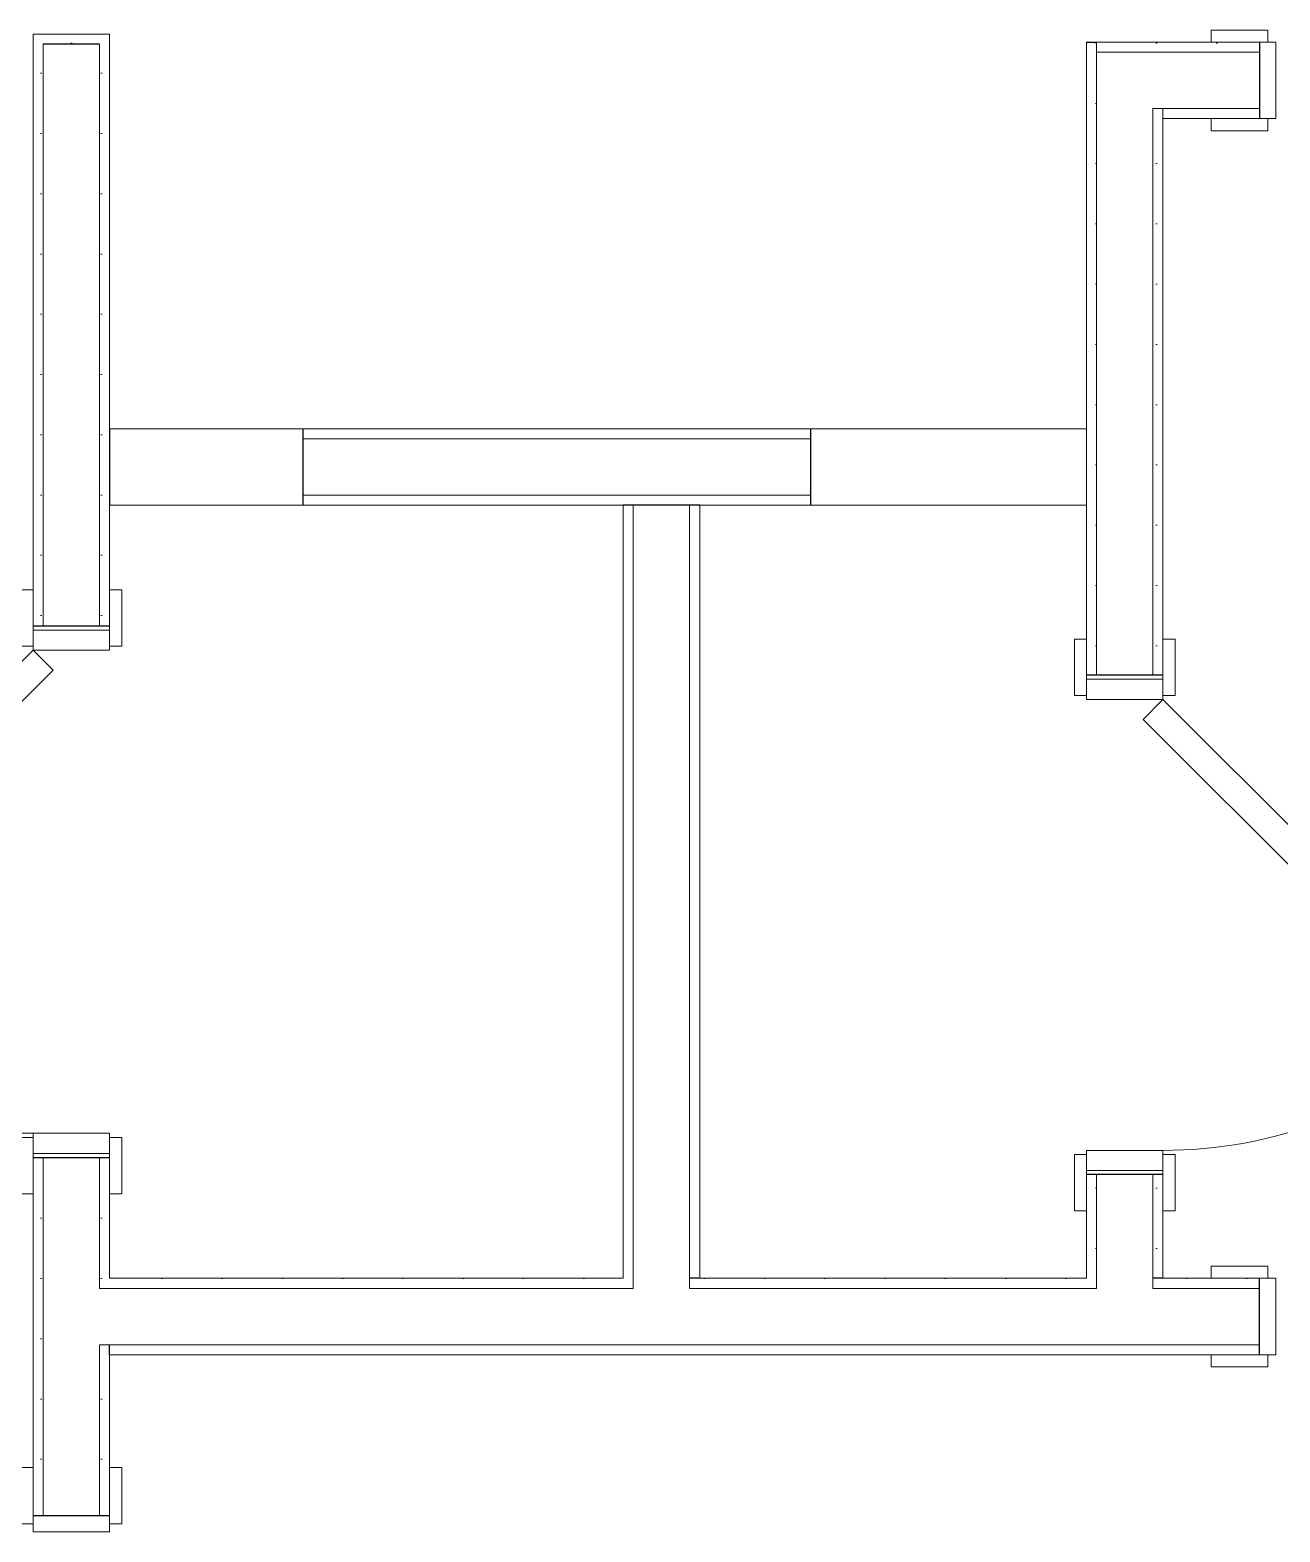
# Model space of a CAD drawing. Header units: inches. Extents: x -1094 to 3113, y -1192 to 2792.
# Drawn here: x 384.7 to 462.3, y 156.4 to 249.6 of the extents above; entities that cross this region are included whole.
import ezdxf

# ---------------------------------------------------------------- set-up
doc = ezdxf.new("R2010")
doc.units = ezdxf.units.IN
doc.header["$MEASUREMENT"] = 0
doc.linetypes.add('Wipeout_Contour', pattern=[39.370079, 0, -39.370079])
for name, color, linetype in [('A - WALLS - INTERIOR.3D', 7, 'Continuous'), ('New_A - WALLS - INTERIOR.3D', 7, 'Continuous'), ('New_Cut Fills', 7, 'Continuous'), ('New_Doors', 7, 'Continuous')]:
    doc.layers.add(name, color=color, linetype=linetype)
for name, color, linetype, lineweight in [('A - WALLS - INTERIOR.3D_Pen_No__121', 7, 'Continuous', 18), ('New_A - WALLS - INTERIOR.3D_Pen_No__143', 7, 'Continuous', 18), ('New_A - WALLS - INTERIOR.3D_Pen_No__144', 7, 'Continuous', 25), ('New_Cut Fills_Pen_No__131', 8, 'Continuous', 9), ('New_Doors_Pen_No__143', 7, 'Continuous', 18), ('New_Doors_Pen_No__144', 7, 'Continuous', 25), ('New_Doors_Pen_No__3', 7, 'Continuous', 18), ('New_Doors_Pen_No__6', 7, 'Continuous', 9), ('New_Skin Separator Lines_Pen_No__143', 7, 'Continuous', 18), ('New_Skin Separator Lines_Pen_No__144', 7, 'Continuous', 25), ('New_Skin Separator Lines_Pen_No__2', 7, 'Continuous', 9)]:
    doc.layers.add(name, color=color, linetype=linetype, lineweight=lineweight)
pattern_1 = [(45, (0, 0), (-1.870771, 1.870771), [0, -2.645669])]

# ---------------------------------------------------------------- blocks, each defined once
blk = doc.blocks.new('Wrapped End 26')
at = {"color": 254, "linetype": 'Wipeout_Contour', "lineweight": 0, "ltscale": 6.417941}
blk.add_wipeout([(0, -2), (0.625, -2), (0.625, -0.625), (0, -0.625)], dxfattribs=at).dxf.layer = 'New_Cut Fills'
at = {"layer": 'New_Cut Fills_Pen_No__131', "linetype": 'Continuous', "lineweight": 9}
h = blk.add_hatch(dxfattribs=at)
h.set_pattern_fill('Gypsum_Board', color=8, style=0, pattern_type=2)
h.set_pattern_definition(pattern_1)
h.paths.add_polyline_path([(0, -2), (0.625, -2), (0.625, -0.625), (0, -0.625)])
at = {"color": 254, "linetype": 'Wipeout_Contour', "lineweight": 0, "ltscale": 11.463993}
blk.add_wipeout([(0, -0.625), (4.75, -0.625), (4.75, 0), (0, 0)], dxfattribs=at).dxf.layer = 'New_Cut Fills'
at = {"layer": 'New_Cut Fills_Pen_No__131', "linetype": 'Continuous', "lineweight": 9}
h = blk.add_hatch(dxfattribs=at)
h.set_pattern_fill('Gypsum_Board', color=8, style=0, pattern_type=2)
h.set_pattern_definition(pattern_1)
h.paths.add_polyline_path([(0, -0.625), (4.75, -0.625), (4.75, 0), (0, 0)])
at = {"layer": 'New_A - WALLS - INTERIOR.3D_Pen_No__143', "color": 7, "linetype": 'Continuous', "lineweight": 18}
for p, q in [((4.75, 0), (0, 0)), ((0, 0), (0, -0.625)), ((0, -0.625), (0, -2))]:
    blk.add_line(p, q, dxfattribs=at)
at = {"layer": 'New_Skin Separator Lines_Pen_No__2', "color": 7, "linetype": 'Continuous', "lineweight": 9}
blk.add_line((0.625, -0.625), (0.625, -2), dxfattribs=at)
at = {"color": 254, "linetype": 'Wipeout_Contour', "lineweight": 0, "ltscale": 18.921815}
blk.add_wipeout([(4.125, -2), (4.75, -2), (4.75, -0.625), (4.125, -0.625)], dxfattribs=at).dxf.layer = 'New_Cut Fills'
at = {"layer": 'New_Cut Fills_Pen_No__131', "linetype": 'Continuous', "lineweight": 9}
h = blk.add_hatch(dxfattribs=at)
h.set_pattern_fill('Gypsum_Board', color=8, style=0, pattern_type=2)
h.set_pattern_definition(pattern_1)
h.paths.add_polyline_path([(4.125, -2), (4.75, -2), (4.75, -0.625), (4.125, -0.625)])
at = {"layer": 'New_A - WALLS - INTERIOR.3D_Pen_No__143', "color": 7, "linetype": 'Continuous', "lineweight": 18}
for p, q in [((4.75, 0), (4.75, -0.625)), ((4.75, -0.625), (4.75, -2))]:
    blk.add_line(p, q, dxfattribs=at)
at = {"layer": 'New_Skin Separator Lines_Pen_No__144', "color": 7, "linetype": 'Continuous', "lineweight": 25}
blk.add_line((4.125, -0.625), (0.625, -0.625), dxfattribs=at)
at = {"layer": 'New_Skin Separator Lines_Pen_No__2', "color": 7, "linetype": 'Continuous', "lineweight": 9}
blk.add_line((4.125, -0.625), (4.125, -2), dxfattribs=at)
blk = doc.blocks.new('Rectangular Door Opening 26[11]')
at = {"layer": 'New_Doors_Pen_No__143', "color": 7, "linetype": 'Continuous', "lineweight": 18}
for p, q in [((384.875, 160.375), (384.875, 157.375)), ((389.625, 160.375), (389.625, 157.375))]:
    blk.add_line(p, q, dxfattribs=at)
at = {"layer": 'New_Doors_Pen_No__144', "color": 7, "linetype": 'Continuous', "lineweight": 25}
for p, q in [((385.5, 157.375), (384.875, 157.375)), ((389, 157.375), (385.5, 157.375)), ((389.625, 157.375), (389, 157.375))]:
    blk.add_line(p, q, dxfattribs=at)
at = {"layer": 'New_Doors_Pen_No__3', "color": 7, "linetype": 'Continuous', "lineweight": 18}
for p, q in [((384.125, 160.375), (384.875, 160.375)), ((384.875, 160.375), (384.875, 156.875)), ((389.625, 156.875), (389.625, 160.375)), ((389.625, 160.375), (390.375, 160.375)), ((390.375, 160.375), (390.375, 156.875)), ((384.875, 156.875), (384.125, 156.875)), ((384.875, 156.375), (384.875, 157.375)), ((384.875, 157.375), (389.625, 157.375)), ((389.625, 157.375), (389.625, 156.375)), ((390.375, 156.875), (389.625, 156.875)), ((389.625, 156.375), (384.875, 156.375))]:
    blk.add_line(p, q, dxfattribs=at)
blk = doc.blocks.new('D1 26[12]')
at = {"layer": 'New_Doors_Pen_No__143', "color": 7, "linetype": 'Continuous', "lineweight": 18}
for p, q in [((384.875, 212.625), (384.875, 214.875)), ((384.875, 212.625), (384.875, 214.875)), ((389.625, 212.625), (389.625, 214.875)), ((389.625, 212.625), (389.625, 214.875)), ((384.875, 179.625), (384.875, 177.375)), ((384.875, 179.625), (384.875, 177.375)), ((389.625, 179.625), (389.625, 177.375)), ((389.625, 179.625), (389.625, 177.375))]:
    blk.add_line(p, q, dxfattribs=at)
at = {"layer": 'New_Doors_Pen_No__144', "color": 7, "linetype": 'Continuous', "lineweight": 25}
for p, q in [((384.875, 212.625), (385.5, 212.625)), ((384.875, 212.625), (385.5, 212.625)), ((385.5, 212.625), (389, 212.625)), ((385.5, 212.625), (389, 212.625)), ((389, 212.625), (389.625, 212.625)), ((389, 212.625), (389.625, 212.625)), ((384.875, 179.625), (385.5, 179.625)), ((384.875, 179.625), (385.5, 179.625)), ((385.5, 179.625), (389, 179.625)), ((385.5, 179.625), (389, 179.625)), ((389, 179.625), (389.625, 179.625)), ((389, 179.625), (389.625, 179.625))]:
    blk.add_line(p, q, dxfattribs=at)
at = {"layer": 'New_Doors_Pen_No__3', "color": 7, "linetype": 'Continuous', "lineweight": 18}
for p, q in [((384.125, 211.375), (384.125, 214.875)), ((384.125, 214.875), (384.875, 214.875)), ((384.875, 214.875), (384.875, 211.375)), ((389.625, 211.375), (389.625, 214.875)), ((389.625, 214.875), (390.375, 214.875)), ((390.375, 214.875), (390.375, 211.375)), ((384.875, 212.375), (384.875, 212.625)), ((384.875, 212.625), (389.625, 212.625)), ((389.625, 212.375), (389.625, 212.625)), ((389.625, 212.375), (384.875, 212.375)), ((384.875, 212.375), (384.875, 211.125)), ((389.625, 211.125), (389.625, 212.375)), ((384.875, 211.125), (363.662, 189.912)), ((384.875, 211.375), (384.125, 211.375)), ((384.875, 211.125), (389.625, 211.125)), ((386.112, 209.888), (384.875, 211.125)), ((390.375, 211.375), (389.625, 211.375)), ((364.899, 188.674), (386.112, 209.888)), ((363.662, 189.912), (364.899, 188.674)), ((389.625, 181.125), (384.875, 181.125)), ((384.875, 181.125), (384.875, 179.875)), ((389.625, 179.875), (389.625, 181.125)), ((384.125, 177.375), (384.125, 180.875)), ((384.125, 180.875), (384.875, 180.875)), ((384.875, 180.875), (384.875, 177.375)), ((389.625, 177.375), (389.625, 180.875)), ((389.625, 180.875), (390.375, 180.875)), ((390.375, 180.875), (390.375, 177.375)), ((384.875, 179.875), (384.875, 179.625)), ((384.875, 179.875), (389.625, 179.875)), ((384.875, 179.625), (389.625, 179.625)), ((389.625, 179.875), (389.625, 179.625)), ((384.875, 177.375), (384.125, 177.375)), ((390.375, 177.375), (389.625, 177.375))]:
    blk.add_line(p, q, dxfattribs=at)
at = {"layer": 'New_Doors_Pen_No__6', "color": 7, "linetype": 'Continuous', "lineweight": 9}
blk.add_arc((384.875, 211.125), 30, 228.34415, 270, dxfattribs=at)
blk = doc.blocks.new('Wall_27', base_point=(385.5, 249.375))
at = {"color": 254, "linetype": 'Wipeout_Contour', "lineweight": 0, "ltscale": 1795.481166}
blk.add_wipeout([(384.875, 247.375), (384.875, 212.625), (385.5, 212.625), (385.5, 247.375)], dxfattribs=at).dxf.layer = 'New_Cut Fills'
at = {"color": 254, "linetype": 'Wipeout_Contour', "lineweight": 0, "ltscale": 1809.665727}
blk.add_wipeout([(389, 212.625), (389.625, 212.625), (389.625, 247.375), (389, 247.375)], dxfattribs=at).dxf.layer = 'New_Cut Fills'
at = {"color": 254, "linetype": 'Wipeout_Contour', "lineweight": 0, "ltscale": 1682.196783}
blk.add_wipeout([(384.875, 157.375), (385.5, 157.375), (385.5, 179.625), (384.875, 179.625)], dxfattribs=at).dxf.layer = 'New_Cut Fills'
at = {"color": 254, "linetype": 'Wipeout_Contour', "lineweight": 0, "ltscale": 1708.831931}
blk.add_wipeout([(389, 172.125), (389.625, 172.125), (389.625, 179.625), (389, 179.625)], dxfattribs=at).dxf.layer = 'New_Cut Fills'
at = {"color": 254, "linetype": 'Wipeout_Contour', "lineweight": 0, "ltscale": 1687.856563}
blk.add_wipeout([(389, 157.375), (389.625, 157.375), (389.625, 168), (389, 168)], dxfattribs=at).dxf.layer = 'New_Cut Fills'
at = {"layer": 'New_Cut Fills_Pen_No__131', "linetype": 'Continuous', "lineweight": 9}
h = blk.add_hatch(dxfattribs=at)
h.set_pattern_fill('Gypsum_Board', color=8, style=0, pattern_type=2)
h.set_pattern_definition(pattern_1)
h.paths.add_polyline_path([(384.875, 247.375), (384.875, 212.625), (385.5, 212.625), (385.5, 247.375)])
h = blk.add_hatch(dxfattribs=at)
h.set_pattern_fill('Gypsum_Board', color=8, style=0, pattern_type=2)
h.set_pattern_definition(pattern_1)
h.paths.add_polyline_path([(389, 212.625), (389.625, 212.625), (389.625, 247.375), (389, 247.375)])
h = blk.add_hatch(dxfattribs=at)
h.set_pattern_fill('Gypsum_Board', color=8, style=0, pattern_type=2)
h.set_pattern_definition(pattern_1)
h.paths.add_polyline_path([(384.875, 157.375), (385.5, 157.375), (385.5, 179.625), (384.875, 179.625)])
h = blk.add_hatch(dxfattribs=at)
h.set_pattern_fill('Gypsum_Board', color=8, style=0, pattern_type=2)
h.set_pattern_definition(pattern_1)
h.paths.add_polyline_path([(389, 172.125), (389.625, 172.125), (389.625, 179.625), (389, 179.625)])
h = blk.add_hatch(dxfattribs=at)
h.set_pattern_fill('Gypsum_Board', color=8, style=0, pattern_type=2)
h.set_pattern_definition(pattern_1)
h.paths.add_polyline_path([(389, 157.375), (389.625, 157.375), (389.625, 168), (389, 168)])
at = {"layer": 'New_A - WALLS - INTERIOR.3D_Pen_No__143', "color": 7, "linetype": 'Continuous', "lineweight": 18}
for p, q in [((384.875, 212.625), (384.875, 214.875)), ((389.625, 212.625), (389.625, 214.875)), ((384.875, 179.625), (384.875, 177.375)), ((389.625, 179.625), (389.625, 177.375)), ((384.875, 160.375), (384.875, 157.375)), ((389.625, 160.375), (389.625, 157.375))]:
    blk.add_line(p, q, dxfattribs=at)
at = {"layer": 'New_A - WALLS - INTERIOR.3D_Pen_No__143', "color": 7, "linetype": 'Continuous', "lineweight": 18, "flags": 128}
for points in [[(384.875, 247.375), (384.875, 212.625)], [(389.625, 212.625), (389.625, 247.375)], [(384.875, 179.625), (384.875, 157.375)], [(389.625, 157.375), (389.625, 168)]]:
    blk.add_lwpolyline(points, dxfattribs=at)
at = {"color": 254, "linetype": 'Wipeout_Contour', "lineweight": 0, "ltscale": 1804.050944}
blk.add_wipeout([(389, 248.75), (385.5, 248.75), (385.5, 212.625), (389, 212.625)], dxfattribs=at).dxf.layer = 'New_Cut Fills'
at = {"color": 254, "linetype": 'Wipeout_Contour', "lineweight": 0, "ltscale": 1702.15804}
blk.add_wipeout([(389.625, 171.5), (389.625, 172.125), (389, 172.125), (389, 171.5)], dxfattribs=at).dxf.layer = 'New_Cut Fills'
at = {"layer": 'New_Cut Fills_Pen_No__131', "linetype": 'Continuous', "lineweight": 9}
h = blk.add_hatch(dxfattribs=at)
h.set_pattern_fill('Gypsum_Board', color=8, style=0, pattern_type=2)
h.set_pattern_definition(pattern_1)
h.paths.add_polyline_path([(389.625, 171.5), (389.625, 172.125), (389, 172.125), (389, 171.5)])
at = {"layer": 'New_A - WALLS - INTERIOR.3D_Pen_No__143', "color": 7, "linetype": 'Continuous', "lineweight": 18, "flags": 128}
blk.add_lwpolyline([(389.625, 172.125), (389.625, 179.625)], dxfattribs=at)
at = {"layer": 'New_A - WALLS - INTERIOR.3D_Pen_No__144', "color": 7, "linetype": 'Continuous', "lineweight": 25}
for p, q in [((384.875, 212.625), (385.5, 212.625)), ((385.5, 212.625), (389, 212.625)), ((389, 212.625), (389.625, 212.625))]:
    blk.add_line(p, q, dxfattribs=at)
at = {"layer": 'New_Skin Separator Lines_Pen_No__2', "color": 7, "linetype": 'Continuous', "lineweight": 9}
for p, q in [((385.5, 247.375), (385.5, 212.625)), ((389, 212.625), (389, 247.375))]:
    blk.add_line(p, q, dxfattribs=at)
at = {"layer": 'New_A - WALLS - INTERIOR.3D', "color": 7, "linetype": 'Continuous', "lineweight": 18, "zscale": 39.37007874015748}
blk.add_blockref('Wrapped End 26', (384.875, 249.375), dxfattribs=at)
at = {"color": 254, "linetype": 'Wipeout_Contour', "lineweight": 0, "ltscale": 1700.809365}
blk.add_wipeout([(385.5, 179.625), (385.5, 171.5), (389, 171.5), (389, 179.625)], dxfattribs=at).dxf.layer = 'New_Cut Fills'
at = {"layer": 'New_A - WALLS - INTERIOR.3D_Pen_No__144', "color": 7, "linetype": 'Continuous', "lineweight": 25}
for p, q in [((384.875, 179.625), (385.5, 179.625)), ((385.5, 179.625), (389, 179.625)), ((389, 179.625), (389.625, 179.625))]:
    blk.add_line(p, q, dxfattribs=at)
at = {"layer": 'New_Doors', "color": 7, "linetype": 'Continuous', "lineweight": 18}
blk.add_blockref('D1 26[12]', (0, 0), dxfattribs=at)
at = {"color": 254, "linetype": 'Wipeout_Contour', "lineweight": 0, "ltscale": 1691.293709}
blk.add_wipeout([(389, 168), (389, 171.5), (385.5, 171.5), (385.5, 168)], dxfattribs=at).dxf.layer = 'New_Cut Fills'
at = {"layer": 'New_Skin Separator Lines_Pen_No__2', "color": 7, "linetype": 'Continuous', "lineweight": 9}
for p, q in [((385.5, 179.625), (385.5, 171.5)), ((389, 171.5), (389, 179.625)), ((389.625, 171.5), (389, 171.5))]:
    blk.add_line(p, q, dxfattribs=at)
at = {"color": 254, "linetype": 'Wipeout_Contour', "lineweight": 0, "ltscale": 1680.247422}
blk.add_wipeout([(385.5, 168), (385.5, 157.375), (389, 157.375), (389, 168)], dxfattribs=at).dxf.layer = 'New_Cut Fills'
at = {"layer": 'New_A - WALLS - INTERIOR.3D_Pen_No__144', "color": 7, "linetype": 'Continuous', "lineweight": 25}
for p, q in [((385.5, 157.375), (384.875, 157.375)), ((389, 157.375), (385.5, 157.375)), ((389.625, 157.375), (389, 157.375))]:
    blk.add_line(p, q, dxfattribs=at)
at = {"layer": 'New_Skin Separator Lines_Pen_No__2', "color": 7, "linetype": 'Continuous', "lineweight": 9}
for p, q in [((385.5, 171.5), (385.5, 168)), ((385.5, 168), (385.5, 157.375)), ((389, 168), (389.625, 168)), ((389, 157.375), (389, 168))]:
    blk.add_line(p, q, dxfattribs=at)
at = {"layer": 'New_Doors', "color": 7, "linetype": 'Continuous', "lineweight": 18}
blk.add_blockref('Rectangular Door Opening 26[11]', (0, 0), dxfattribs=at)
blk = doc.blocks.new('Wall_37', base_point=(389.625, 224.25))
at = {"layer": 'A - WALLS - INTERIOR.3D_Pen_No__121', "color": 7, "linetype": 'Continuous', "lineweight": 18}
for p, q in [((401.625, 224.875), (398.875, 224.875)), ((433.125, 224.875), (435.875, 224.875)), ((401.625, 220.125), (398.875, 220.125)), ((433.125, 220.125), (435.875, 220.125))]:
    blk.add_line(p, q, dxfattribs=at)
at = {"layer": 'A - WALLS - INTERIOR.3D_Pen_No__121', "color": 7, "linetype": 'Continuous', "lineweight": 25}
for p, q in [((401.625, 224.875), (401.625, 224.25)), ((433.125, 224.875), (433.125, 224.25)), ((401.625, 224.25), (401.625, 220.75)), ((433.125, 224.25), (433.125, 220.75)), ((401.625, 220.75), (401.625, 220.125)), ((433.125, 220.75), (433.125, 220.125))]:
    blk.add_line(p, q, dxfattribs=at)
at = {"layer": 'A - WALLS - INTERIOR.3D_Pen_No__121', "color": 7, "linetype": 'Continuous', "lineweight": 18, "flags": 128}
for points in [[(401.625, 224.875), (389.625, 224.875)], [(450.25, 224.875), (433.125, 224.875)], [(389.625, 220.125), (401.625, 220.125)], [(433.125, 220.125), (450.25, 220.125)]]:
    blk.add_lwpolyline(points, dxfattribs=at)
at = {"layer": 'A - WALLS - INTERIOR.3D_Pen_No__121', "color": 7, "linetype": 'Continuous', "lineweight": 25, "flags": 128}
for points in [[(389.625, 224.875), (389.625, 224.25)], [(450.25, 224.875), (450.25, 224.25)], [(389.625, 224.25), (389.625, 220.75)], [(450.25, 224.25), (450.25, 220.75)], [(389.625, 220.75), (389.625, 220.125)], [(450.25, 220.75), (450.25, 220.125)]]:
    blk.add_lwpolyline(points, dxfattribs=at)
at = {"layer": 'New_A - WALLS - INTERIOR.3D_Pen_No__143', "color": 7, "linetype": 'Continuous', "lineweight": 18, "flags": 128}
for points in [[(433.125, 224.875), (401.625, 224.875)], [(401.625, 220.125), (433.125, 220.125)]]:
    blk.add_lwpolyline(points, dxfattribs=at)
at = {"layer": 'New_Skin Separator Lines_Pen_No__2', "color": 7, "linetype": 'Continuous', "lineweight": 9, "flags": 128}
for points in [[(433.125, 224.25), (401.625, 224.25)], [(401.625, 220.75), (433.125, 220.75)]]:
    blk.add_lwpolyline(points, dxfattribs=at)
blk = doc.blocks.new('Rectangular Door Opening 26[18]')
at = {"layer": 'New_Doors_Pen_No__143', "color": 7, "linetype": 'Continuous', "lineweight": 18}
for p, q in [((458, 172.125), (461, 172.125)), ((497, 172.125), (500, 172.125)), ((458, 167.375), (461, 167.375)), ((497, 167.375), (500, 167.375))]:
    blk.add_line(p, q, dxfattribs=at)
at = {"layer": 'New_Doors_Pen_No__144', "color": 7, "linetype": 'Continuous', "lineweight": 25}
for p, q in [((461, 171.5), (461, 172.125)), ((497, 171.5), (497, 172.125)), ((461, 168), (461, 171.5)), ((497, 168), (497, 171.5)), ((461, 167.375), (461, 168)), ((497, 167.375), (497, 168))]:
    blk.add_line(p, q, dxfattribs=at)
at = {"layer": 'New_Doors_Pen_No__3', "color": 7, "linetype": 'Continuous', "lineweight": 18}
for p, q in [((461.5, 172.875), (458, 172.875)), ((458, 172.875), (458, 172.125)), ((461.5, 172.125), (461.5, 172.875)), ((500, 172.875), (496.5, 172.875)), ((496.5, 172.875), (496.5, 172.125)), ((500, 172.125), (500, 172.875)), ((458, 172.125), (461.5, 172.125)), ((462, 172.125), (461, 172.125)), ((461, 172.125), (461, 167.375)), ((462, 167.375), (462, 172.125)), ((497, 172.125), (496, 172.125)), ((496, 172.125), (496, 167.375)), ((496.5, 172.125), (500, 172.125)), ((497, 167.375), (497, 172.125)), ((461.5, 167.375), (458, 167.375)), ((458, 167.375), (458, 166.625)), ((461, 167.375), (462, 167.375)), ((461.5, 166.625), (461.5, 167.375)), ((496, 167.375), (497, 167.375)), ((500, 167.375), (496.5, 167.375)), ((496.5, 167.375), (496.5, 166.625)), ((500, 166.625), (500, 167.375)), ((458, 166.625), (461.5, 166.625)), ((496.5, 166.625), (500, 166.625))]:
    blk.add_line(p, q, dxfattribs=at)
blk = doc.blocks.new('Wall_38', base_point=(569, 168))
at = {"color": 254, "linetype": 'Wipeout_Contour', "lineweight": 0, "ltscale": 1881.807906}
blk.add_wipeout([(450.25, 172.125), (425.625, 172.125), (425.625, 171.5), (450.25, 171.5)], dxfattribs=at).dxf.layer = 'New_Cut Fills'
at = {"color": 254, "linetype": 'Wipeout_Contour', "lineweight": 0, "ltscale": 1955.496381}
blk.add_wipeout([(461, 172.125), (454.375, 172.125), (454.375, 171.5), (461, 171.5)], dxfattribs=at).dxf.layer = 'New_Cut Fills'
at = {"color": 254, "linetype": 'Wipeout_Contour', "lineweight": 0, "ltscale": 1698.853112}
blk.add_wipeout([(389.625, 168), (389.625, 171.5), (389, 171.5), (389, 168)], dxfattribs=at).dxf.layer = 'New_Cut Fills'
at = {"layer": 'New_Cut Fills_Pen_No__131', "linetype": 'Continuous', "lineweight": 9}
h = blk.add_hatch(dxfattribs=at)
h.set_pattern_fill('Gypsum_Board', color=8, style=0, pattern_type=2)
h.set_pattern_definition(pattern_1)
h.paths.add_polyline_path([(450.25, 172.125), (425.625, 172.125), (425.625, 171.5), (450.25, 171.5)])
h = blk.add_hatch(dxfattribs=at)
h.set_pattern_fill('Gypsum_Board', color=8, style=0, pattern_type=2)
h.set_pattern_definition(pattern_1)
h.paths.add_polyline_path([(461, 172.125), (454.375, 172.125), (454.375, 171.5), (461, 171.5)])
at = {"layer": 'New_A - WALLS - INTERIOR.3D_Pen_No__143', "color": 7, "linetype": 'Continuous', "lineweight": 18}
blk.add_line((458, 172.125), (461, 172.125), dxfattribs=at)
at = {"layer": 'New_A - WALLS - INTERIOR.3D_Pen_No__143', "color": 7, "linetype": 'Continuous', "lineweight": 18, "flags": 128}
blk.add_lwpolyline([(461, 172.125), (454.375, 172.125)], dxfattribs=at)
at = {"color": 254, "linetype": 'Wipeout_Contour', "lineweight": 0, "ltscale": 1761.97008}
blk.add_wipeout([(421.5, 172.125), (389.625, 172.125), (389.625, 171.5), (421.5, 171.5)], dxfattribs=at).dxf.layer = 'New_Cut Fills'
at = {"color": 254, "linetype": 'Wipeout_Contour', "lineweight": 0, "ltscale": 1829.404571}
blk.add_wipeout([(389.625, 168), (389.625, 167.375), (461, 167.375), (461, 168)], dxfattribs=at).dxf.layer = 'New_Cut Fills'
at = {"layer": 'New_Cut Fills_Pen_No__131', "linetype": 'Continuous', "lineweight": 9}
h = blk.add_hatch(dxfattribs=at)
h.set_pattern_fill('Gypsum_Board', color=8, style=0, pattern_type=2)
h.set_pattern_definition(pattern_1)
h.paths.add_polyline_path([(421.5, 172.125), (389.625, 172.125), (389.625, 171.5), (421.5, 171.5)])
h = blk.add_hatch(dxfattribs=at)
h.set_pattern_fill('Gypsum_Board', color=8, style=0, pattern_type=2)
h.set_pattern_definition(pattern_1)
h.paths.add_polyline_path([(389.625, 168), (389.625, 167.375), (461, 167.375), (461, 168)])
at = {"layer": 'New_A - WALLS - INTERIOR.3D_Pen_No__143', "color": 7, "linetype": 'Continuous', "lineweight": 18}
blk.add_line((458, 167.375), (461, 167.375), dxfattribs=at)
at = {"layer": 'New_A - WALLS - INTERIOR.3D_Pen_No__143', "color": 7, "linetype": 'Continuous', "lineweight": 18, "flags": 128}
blk.add_lwpolyline([(389.625, 167.375), (461, 167.375)], dxfattribs=at)
at = {"color": 254, "linetype": 'Wipeout_Contour', "lineweight": 0, "ltscale": 1928.838992}
blk.add_wipeout([(450.875, 172.125), (450.25, 172.125), (450.25, 171.5), (450.875, 171.5)], dxfattribs=at).dxf.layer = 'New_Cut Fills'
at = {"layer": 'New_Cut Fills_Pen_No__131', "linetype": 'Continuous', "lineweight": 9}
h = blk.add_hatch(dxfattribs=at)
h.set_pattern_fill('Gypsum_Board', color=8, style=0, pattern_type=2)
h.set_pattern_definition(pattern_1)
h.paths.add_polyline_path([(450.875, 172.125), (450.25, 172.125), (450.25, 171.5), (450.875, 171.5)])
at = {"layer": 'New_A - WALLS - INTERIOR.3D_Pen_No__143', "color": 7, "linetype": 'Continuous', "lineweight": 18, "flags": 128}
blk.add_lwpolyline([(450.25, 172.125), (425.625, 172.125)], dxfattribs=at)
at = {"color": 254, "linetype": 'Wipeout_Contour', "lineweight": 0, "ltscale": 1821.847193}
blk.add_wipeout([(422.125, 172.125), (421.5, 172.125), (421.5, 171.5), (422.125, 171.5)], dxfattribs=at).dxf.layer = 'New_Cut Fills'
at = {"layer": 'New_Cut Fills_Pen_No__131', "linetype": 'Continuous', "lineweight": 9}
h = blk.add_hatch(dxfattribs=at)
h.set_pattern_fill('Gypsum_Board', color=8, style=0, pattern_type=2)
h.set_pattern_definition(pattern_1)
h.paths.add_polyline_path([(422.125, 172.125), (421.5, 172.125), (421.5, 171.5), (422.125, 171.5)])
at = {"layer": 'New_A - WALLS - INTERIOR.3D_Pen_No__143', "color": 7, "linetype": 'Continuous', "lineweight": 18, "flags": 128}
blk.add_lwpolyline([(421.5, 172.125), (389.625, 172.125)], dxfattribs=at)
at = {"color": 254, "linetype": 'Wipeout_Contour', "lineweight": 0, "ltscale": 1759.933543}
blk.add_wipeout([(422.125, 171.5), (389.625, 171.5), (389.625, 168), (422.125, 168)], dxfattribs=at).dxf.layer = 'New_Cut Fills'
at = {"layer": 'New_A - WALLS - INTERIOR.3D_Pen_No__144', "color": 7, "linetype": 'Continuous', "lineweight": 25, "flags": 128}
blk.add_lwpolyline([(389.625, 167.375), (389.625, 168)], dxfattribs=at)
at = {"layer": 'New_Skin Separator Lines_Pen_No__2', "color": 7, "linetype": 'Continuous', "lineweight": 9}
for p, q in [((389.625, 171.5), (389, 171.5)), ((389, 168), (389.625, 168))]:
    blk.add_line(p, q, dxfattribs=at)
at = {"color": 254, "linetype": 'Wipeout_Contour', "lineweight": 0, "ltscale": 1826.415868}
blk.add_wipeout([(425.625, 171.5), (422.125, 171.5), (422.125, 168), (425.625, 168)], dxfattribs=at).dxf.layer = 'New_Cut Fills'
at = {"layer": 'New_Skin Separator Lines_Pen_No__2', "color": 7, "linetype": 'Continuous', "lineweight": 9}
for p, q in [((422.125, 172.125), (422.125, 171.5)), ((422.125, 171.5), (389.625, 171.5)), ((389.625, 168), (422.125, 168))]:
    blk.add_line(p, q, dxfattribs=at)
at = {"color": 254, "linetype": 'Wipeout_Contour', "lineweight": 0, "ltscale": 1879.987237}
blk.add_wipeout([(450.875, 171.5), (425.625, 171.5), (425.625, 168), (450.875, 168)], dxfattribs=at).dxf.layer = 'New_Cut Fills'
at = {"layer": 'New_Skin Separator Lines_Pen_No__2', "color": 7, "linetype": 'Continuous', "lineweight": 9}
for p, q in [((425.625, 171.5), (425.625, 172.125)), ((422.125, 168), (425.625, 168))]:
    blk.add_line(p, q, dxfattribs=at)
at = {"color": 254, "linetype": 'Wipeout_Contour', "lineweight": 0, "ltscale": 1933.645738}
blk.add_wipeout([(454.375, 171.5), (450.875, 171.5), (450.875, 168), (454.375, 168)], dxfattribs=at).dxf.layer = 'New_Cut Fills'
at = {"layer": 'New_Skin Separator Lines_Pen_No__2', "color": 7, "linetype": 'Continuous', "lineweight": 9}
for p, q in [((450.875, 172.125), (450.875, 171.5)), ((450.875, 171.5), (425.625, 171.5)), ((425.625, 168), (450.875, 168))]:
    blk.add_line(p, q, dxfattribs=at)
at = {"color": 254, "linetype": 'Wipeout_Contour', "lineweight": 0, "ltscale": 1952.620921}
blk.add_wipeout([(461, 171.5), (454.375, 171.5), (454.375, 168), (461, 168)], dxfattribs=at).dxf.layer = 'New_Cut Fills'
at = {"layer": 'New_A - WALLS - INTERIOR.3D_Pen_No__144', "color": 7, "linetype": 'Continuous', "lineweight": 25}
for p, q in [((461, 171.5), (461, 172.125)), ((461, 168), (461, 171.5)), ((461, 167.375), (461, 168))]:
    blk.add_line(p, q, dxfattribs=at)
at = {"layer": 'New_Skin Separator Lines_Pen_No__2', "color": 7, "linetype": 'Continuous', "lineweight": 9}
for p, q in [((454.375, 171.5), (454.375, 172.125)), ((461, 171.5), (454.375, 171.5)), ((450.875, 168), (454.375, 168)), ((454.375, 168), (461, 168))]:
    blk.add_line(p, q, dxfattribs=at)
at = {"layer": 'New_Doors', "color": 7, "linetype": 'Continuous', "lineweight": 18}
blk.add_blockref('Rectangular Door Opening 26[18]', (0, 0), dxfattribs=at)
blk = doc.blocks.new('Wall_43', base_point=(425.625, 220.125))
at = {"color": 254, "linetype": 'Wipeout_Contour', "lineweight": 0, "ltscale": 1829.489978}
blk.add_wipeout([(425.625, 172.125), (422.125, 172.125), (422.125, 171.5), (425.625, 171.5)], dxfattribs=at).dxf.layer = 'New_Cut Fills'
at = {"color": 254, "linetype": 'Wipeout_Contour', "lineweight": 0, "ltscale": 1862.710394}
blk.add_wipeout([(421.5, 220.125), (421.5, 172.125), (422.125, 172.125), (422.125, 220.125)], dxfattribs=at).dxf.layer = 'New_Cut Fills'
at = {"color": 254, "linetype": 'Wipeout_Contour', "lineweight": 0, "ltscale": 1877.676327}
blk.add_wipeout([(426.25, 172.125), (426.25, 220.125), (425.625, 220.125), (425.625, 172.125)], dxfattribs=at).dxf.layer = 'New_Cut Fills'
at = {"layer": 'New_Cut Fills_Pen_No__131', "linetype": 'Continuous', "lineweight": 9}
h = blk.add_hatch(dxfattribs=at)
h.set_pattern_fill('Gypsum_Board', color=8, style=0, pattern_type=2)
h.set_pattern_definition(pattern_1)
h.paths.add_polyline_path([(421.5, 220.125), (421.5, 172.125), (422.125, 172.125), (422.125, 220.125)])
h = blk.add_hatch(dxfattribs=at)
h.set_pattern_fill('Gypsum_Board', color=8, style=0, pattern_type=2)
h.set_pattern_definition(pattern_1)
h.paths.add_polyline_path([(426.25, 172.125), (426.25, 220.125), (425.625, 220.125), (425.625, 172.125)])
at = {"layer": 'New_A - WALLS - INTERIOR.3D_Pen_No__143', "color": 7, "linetype": 'Continuous', "lineweight": 18, "flags": 128}
for points in [[(421.5, 220.125), (421.5, 172.125)], [(426.25, 172.125), (426.25, 220.125)]]:
    blk.add_lwpolyline(points, dxfattribs=at)
at = {"color": 254, "linetype": 'Wipeout_Contour', "lineweight": 0, "ltscale": 1870.190062}
blk.add_wipeout([(425.625, 172.125), (425.625, 220.125), (422.125, 220.125), (422.125, 172.125)], dxfattribs=at).dxf.layer = 'New_Cut Fills'
at = {"layer": 'New_A - WALLS - INTERIOR.3D_Pen_No__144', "color": 7, "linetype": 'Continuous', "lineweight": 25, "flags": 128}
for points in [[(422.125, 220.125), (421.5, 220.125)], [(425.625, 220.125), (422.125, 220.125)], [(426.25, 220.125), (425.625, 220.125)], [(426.25, 172.125), (425.625, 172.125)]]:
    blk.add_lwpolyline(points, dxfattribs=at)
at = {"layer": 'New_Skin Separator Lines_Pen_No__2', "color": 7, "linetype": 'Continuous', "lineweight": 9}
for p, q in [((422.125, 220.125), (422.125, 172.125)), ((425.625, 172.125), (425.625, 220.125)), ((422.125, 172.125), (422.125, 171.5)), ((425.625, 171.5), (425.625, 172.125))]:
    blk.add_line(p, q, dxfattribs=at)
blk = doc.blocks.new('Rectangular Door Opening 26[20]')
at = {"layer": 'New_Doors_Pen_No__143', "color": 7, "linetype": 'Continuous', "lineweight": 18}
for p, q in [((461, 248.875), (458, 248.875)), ((500, 248.875), (497, 248.875)), ((461, 244.125), (458, 244.125)), ((500, 244.125), (497, 244.125))]:
    blk.add_line(p, q, dxfattribs=at)
at = {"layer": 'New_Doors_Pen_No__144', "color": 7, "linetype": 'Continuous', "lineweight": 25}
for p, q in [((461, 248.875), (461, 248.25)), ((461, 248.25), (461, 244.75)), ((497, 248.875), (497, 248.25)), ((497, 248.25), (497, 244.75)), ((461, 244.75), (461, 244.125)), ((497, 244.75), (497, 244.125))]:
    blk.add_line(p, q, dxfattribs=at)
at = {"layer": 'New_Doors_Pen_No__3', "color": 7, "linetype": 'Continuous', "lineweight": 18}
for p, q in [((461.5, 249.625), (458, 249.625)), ((458, 249.625), (458, 248.875)), ((461.5, 248.875), (461.5, 249.625)), ((500, 249.625), (496.5, 249.625)), ((496.5, 249.625), (496.5, 248.875)), ((500, 248.875), (500, 249.625)), ((458, 248.875), (461.5, 248.875)), ((461, 248.875), (461, 244.125)), ((462, 248.875), (461, 248.875)), ((462, 244.125), (462, 248.875)), ((496, 248.875), (496, 244.125)), ((497, 248.875), (496, 248.875)), ((496.5, 248.875), (500, 248.875)), ((497, 244.125), (497, 248.875)), ((461.5, 244.125), (458, 244.125)), ((458, 244.125), (458, 243.375)), ((461, 244.125), (462, 244.125)), ((461.5, 243.375), (461.5, 244.125)), ((496, 244.125), (497, 244.125)), ((500, 244.125), (496.5, 244.125)), ((496.5, 244.125), (496.5, 243.375)), ((500, 243.375), (500, 244.125)), ((458, 243.375), (461.5, 243.375)), ((496.5, 243.375), (500, 243.375))]:
    blk.add_line(p, q, dxfattribs=at)
blk = doc.blocks.new('Wall_77', base_point=(503.625, 248.25))
at = {"color": 254, "linetype": 'Wipeout_Contour', "lineweight": 0, "ltscale": 2077.175625}
blk.add_wipeout([(450.875, 248.875), (450.875, 248.25), (461, 248.25), (461, 248.875)], dxfattribs=at).dxf.layer = 'New_Cut Fills'
at = {"color": 254, "linetype": 'Wipeout_Contour', "lineweight": 0, "ltscale": 2240.904135}
blk.add_wipeout([(497, 248.25), (507.125, 248.25), (507.125, 248.875), (497, 248.875)], dxfattribs=at).dxf.layer = 'New_Cut Fills'
at = {"color": 254, "linetype": 'Wipeout_Contour', "lineweight": 0, "ltscale": 2076.591594}
blk.add_wipeout([(455, 244.75), (455, 244.125), (461, 244.125), (461, 244.75)], dxfattribs=at).dxf.layer = 'New_Cut Fills'
at = {"color": 254, "linetype": 'Wipeout_Contour', "lineweight": 0, "ltscale": 2226.208807}
blk.add_wipeout([(497, 244.125), (503, 244.125), (503, 244.75), (497, 244.75)], dxfattribs=at).dxf.layer = 'New_Cut Fills'
at = {"layer": 'New_Cut Fills_Pen_No__131', "linetype": 'Continuous', "lineweight": 9}
h = blk.add_hatch(dxfattribs=at)
h.set_pattern_fill('Gypsum_Board', color=8, style=0, pattern_type=2)
h.set_pattern_definition(pattern_1)
h.paths.add_polyline_path([(450.875, 248.875), (450.875, 248.25), (461, 248.25), (461, 248.875)])
h = blk.add_hatch(dxfattribs=at)
h.set_pattern_fill('Gypsum_Board', color=8, style=0, pattern_type=2)
h.set_pattern_definition(pattern_1)
h.paths.add_polyline_path([(497, 248.25), (507.125, 248.25), (507.125, 248.875), (497, 248.875)])
h = blk.add_hatch(dxfattribs=at)
h.set_pattern_fill('Gypsum_Board', color=8, style=0, pattern_type=2)
h.set_pattern_definition(pattern_1)
h.paths.add_polyline_path([(455, 244.75), (455, 244.125), (461, 244.125), (461, 244.75)])
h = blk.add_hatch(dxfattribs=at)
h.set_pattern_fill('Gypsum_Board', color=8, style=0, pattern_type=2)
h.set_pattern_definition(pattern_1)
h.paths.add_polyline_path([(497, 244.125), (503, 244.125), (503, 244.75), (497, 244.75)])
at = {"layer": 'New_A - WALLS - INTERIOR.3D_Pen_No__143', "color": 7, "linetype": 'Continuous', "lineweight": 18}
for p, q in [((461, 248.875), (458, 248.875)), ((500, 248.875), (497, 248.875)), ((461, 244.125), (458, 244.125)), ((500, 244.125), (497, 244.125))]:
    blk.add_line(p, q, dxfattribs=at)
at = {"layer": 'New_A - WALLS - INTERIOR.3D_Pen_No__143', "color": 7, "linetype": 'Continuous', "lineweight": 18, "flags": 128}
for points in [[(461, 248.875), (450.875, 248.875)], [(507.125, 248.875), (497, 248.875)], [(455, 244.125), (461, 244.125)], [(497, 244.125), (503, 244.125)]]:
    blk.add_lwpolyline(points, dxfattribs=at)
at = {"layer": 'New_Skin Separator Lines_Pen_No__2', "color": 7, "linetype": 'Continuous', "lineweight": 9}
for p, q in [((450.875, 248.25), (450.875, 248.875)), ((507.125, 248.25), (507.125, 248.875))]:
    blk.add_line(p, q, dxfattribs=at)
at = {"color": 254, "linetype": 'Wipeout_Contour', "lineweight": 0, "ltscale": 2079.395983}
blk.add_wipeout([(454.375, 244.75), (461, 244.75), (461, 248.25), (454.375, 248.25)], dxfattribs=at).dxf.layer = 'New_Cut Fills'
at = {"color": 254, "linetype": 'Wipeout_Contour', "lineweight": 0, "ltscale": 2230.973245}
blk.add_wipeout([(503.625, 248.25), (497, 248.25), (497, 244.75), (503.625, 244.75)], dxfattribs=at).dxf.layer = 'New_Cut Fills'
at = {"layer": 'New_A - WALLS - INTERIOR.3D_Pen_No__144', "color": 7, "linetype": 'Continuous', "lineweight": 25}
for p, q in [((461, 248.875), (461, 248.25)), ((461, 248.25), (461, 244.75)), ((497, 248.875), (497, 248.25)), ((497, 248.25), (497, 244.75)), ((461, 244.75), (461, 244.125)), ((497, 244.75), (497, 244.125))]:
    blk.add_line(p, q, dxfattribs=at)
at = {"layer": 'New_Skin Separator Lines_Pen_No__143', "color": 7, "linetype": 'Continuous', "lineweight": 18}
for p, q in [((455, 244.75), (455, 244.125)), ((503, 244.75), (503, 244.125))]:
    blk.add_line(p, q, dxfattribs=at)
at = {"layer": 'New_Skin Separator Lines_Pen_No__2', "color": 7, "linetype": 'Continuous', "lineweight": 9}
for p, q in [((454.375, 248.25), (450.875, 248.25)), ((461, 248.25), (454.375, 248.25)), ((503.625, 248.25), (497, 248.25)), ((507.125, 248.25), (503.625, 248.25)), ((455, 244.75), (454.375, 244.75)), ((455, 244.75), (461, 244.75)), ((497, 244.75), (503, 244.75)), ((503.625, 244.75), (503, 244.75))]:
    blk.add_line(p, q, dxfattribs=at)
at = {"layer": 'New_Doors', "color": 7, "linetype": 'Continuous', "lineweight": 18}
blk.add_blockref('Rectangular Door Opening 26[20]', (0, 0), dxfattribs=at)
blk = doc.blocks.new('D1 26[26]')
at = {"layer": 'New_Doors_Pen_No__143', "color": 7, "linetype": 'Continuous', "lineweight": 18}
for p, q in [((450.25, 209.563), (450.25, 211.813)), ((450.25, 209.563), (450.25, 211.813)), ((455, 209.563), (455, 211.813)), ((455, 209.563), (455, 211.813)), ((450.25, 178.563), (450.25, 176.313)), ((450.25, 178.563), (450.25, 176.313)), ((455, 178.563), (455, 176.313)), ((455, 178.563), (455, 176.313))]:
    blk.add_line(p, q, dxfattribs=at)
at = {"layer": 'New_Doors_Pen_No__144', "color": 7, "linetype": 'Continuous', "lineweight": 25}
for p, q in [((450.875, 209.563), (450.25, 209.563)), ((450.875, 209.563), (450.25, 209.563)), ((454.375, 209.563), (450.875, 209.563)), ((454.375, 209.563), (450.875, 209.563)), ((455, 209.563), (454.375, 209.563)), ((455, 209.563), (454.375, 209.563)), ((450.875, 178.563), (450.25, 178.563)), ((450.875, 178.563), (450.25, 178.563)), ((454.375, 178.563), (450.875, 178.563)), ((454.375, 178.563), (450.875, 178.563)), ((455, 178.563), (454.375, 178.563)), ((455, 178.563), (454.375, 178.563))]:
    blk.add_line(p, q, dxfattribs=at)
at = {"layer": 'New_Doors_Pen_No__3', "color": 7, "linetype": 'Continuous', "lineweight": 18}
for p, q in [((450.25, 211.813), (449.5, 211.813)), ((449.5, 211.813), (449.5, 208.313)), ((450.25, 208.313), (450.25, 211.813)), ((455.75, 211.813), (455, 211.813)), ((455, 211.813), (455, 208.313)), ((455.75, 208.313), (455.75, 211.813)), ((450.25, 209.313), (450.25, 209.563)), ((455, 209.563), (450.25, 209.563)), ((450.25, 209.313), (455, 209.313)), ((450.25, 208.063), (450.25, 209.313)), ((455, 209.313), (455, 209.563)), ((455, 209.313), (455, 208.063)), ((449.5, 208.313), (450.25, 208.313)), ((455, 208.063), (450.25, 208.063)), ((453.763, 206.825), (455, 208.063)), ((455, 208.313), (455.75, 208.313)), ((455, 208.063), (474.799, 188.264)), ((473.562, 187.026), (453.763, 206.825)), ((474.799, 188.264), (473.562, 187.026)), ((450.25, 180.063), (455, 180.063)), ((450.25, 178.813), (450.25, 180.063)), ((455, 180.063), (455, 178.813)), ((449.5, 179.813), (449.5, 176.313)), ((450.25, 179.813), (449.5, 179.813)), ((450.25, 176.313), (450.25, 179.813)), ((455, 179.813), (455, 176.313)), ((455.75, 179.813), (455, 179.813)), ((455.75, 176.313), (455.75, 179.813)), ((450.25, 178.813), (450.25, 178.563)), ((455, 178.813), (450.25, 178.813)), ((455, 178.563), (450.25, 178.563)), ((455, 178.813), (455, 178.563)), ((449.5, 176.313), (450.25, 176.313)), ((455, 176.313), (455.75, 176.313))]:
    blk.add_line(p, q, dxfattribs=at)
at = {"layer": 'New_Doors_Pen_No__6', "color": 7, "linetype": 'Continuous', "lineweight": 9}
blk.add_arc((455, 208.063), 28, 270, 311.41668, dxfattribs=at)
blk = doc.blocks.new('Wall_145', base_point=(454.375, 248.25))
at = {"color": 254, "linetype": 'Wipeout_Contour', "lineweight": 0, "ltscale": 1543.960372}
blk.add_wipeout([(450.25, 248.875), (450.875, 248.25), (450.875, 248.875)], dxfattribs=at).dxf.layer = 'New_Cut Fills'
at = {"color": 254, "linetype": 'Wipeout_Contour', "lineweight": 0, "ltscale": 1548.900798}
blk.add_wipeout([(454.375, 244.75), (455, 244.125), (455, 244.75)], dxfattribs=at).dxf.layer = 'New_Cut Fills'
at = {"color": 254, "linetype": 'Wipeout_Contour', "lineweight": 0, "ltscale": 1936.549354}
blk.add_wipeout([(454.375, 172.125), (450.875, 172.125), (450.875, 171.5), (454.375, 171.5)], dxfattribs=at).dxf.layer = 'New_Cut Fills'
at = {"layer": 'New_Cut Fills_Pen_No__131', "linetype": 'Continuous', "lineweight": 9}
h = blk.add_hatch(dxfattribs=at)
h.set_pattern_fill('Gypsum_Board', color=8, style=0, pattern_type=2)
h.set_pattern_definition(pattern_1)
h.paths.add_polyline_path([(450.25, 248.875), (450.875, 248.25), (450.875, 248.875)])
h = blk.add_hatch(dxfattribs=at)
h.set_pattern_fill('Gypsum_Board', color=8, style=0, pattern_type=2)
h.set_pattern_definition(pattern_1)
h.paths.add_polyline_path([(454.375, 244.75), (455, 244.125), (455, 244.75)])
at = {"color": 254, "linetype": 'Wipeout_Contour', "lineweight": 0, "ltscale": 1933.949593}
blk.add_wipeout([(450.25, 178.562), (450.25, 172.125), (450.875, 172.125), (450.875, 178.562)], dxfattribs=at).dxf.layer = 'New_Cut Fills'
at = {"color": 254, "linetype": 'Wipeout_Contour', "lineweight": 0, "ltscale": 1949.335271}
blk.add_wipeout([(455, 178.562), (454.375, 178.562), (454.375, 172.125), (455, 172.125)], dxfattribs=at).dxf.layer = 'New_Cut Fills'
at = {"layer": 'New_Cut Fills_Pen_No__131', "linetype": 'Continuous', "lineweight": 9}
h = blk.add_hatch(dxfattribs=at)
h.set_pattern_fill('Gypsum_Board', color=8, style=0, pattern_type=2)
h.set_pattern_definition(pattern_1)
h.paths.add_polyline_path([(450.25, 178.562), (450.25, 172.125), (450.875, 172.125), (450.875, 178.562)])
h = blk.add_hatch(dxfattribs=at)
h.set_pattern_fill('Gypsum_Board', color=8, style=0, pattern_type=2)
h.set_pattern_definition(pattern_1)
h.paths.add_polyline_path([(455, 178.562), (454.375, 178.562), (454.375, 172.125), (455, 172.125)])
at = {"layer": 'New_A - WALLS - INTERIOR.3D_Pen_No__143', "color": 7, "linetype": 'Continuous', "lineweight": 18}
for p, q in [((450.25, 178.562), (450.25, 176.313)), ((455, 178.562), (455, 176.313))]:
    blk.add_line(p, q, dxfattribs=at)
at = {"layer": 'New_A - WALLS - INTERIOR.3D_Pen_No__143', "color": 7, "linetype": 'Continuous', "lineweight": 18, "flags": 128}
for points in [[(450.25, 178.562), (450.25, 172.125)], [(455, 172.125), (455, 178.562)]]:
    blk.add_lwpolyline(points, dxfattribs=at)
at = {"color": 254, "linetype": 'Wipeout_Contour', "lineweight": 0, "ltscale": 1548.365698}
blk.add_wipeout([(450.875, 248.25), (454.375, 244.75), (454.375, 248.25)], dxfattribs=at).dxf.layer = 'New_Cut Fills'
at = {"color": 254, "linetype": 'Wipeout_Contour', "lineweight": 0, "ltscale": 2022.944104}
blk.add_wipeout([(450.25, 248.875), (450.25, 209.562), (450.875, 209.562), (450.875, 248.25)], dxfattribs=at).dxf.layer = 'New_Cut Fills'
at = {"color": 254, "linetype": 'Wipeout_Contour', "lineweight": 0, "ltscale": 2033.733032}
blk.add_wipeout([(454.375, 209.562), (455, 209.562), (455, 244.125), (454.375, 244.75)], dxfattribs=at).dxf.layer = 'New_Cut Fills'
at = {"color": 254, "linetype": 'Wipeout_Contour', "lineweight": 0, "ltscale": 1941.639744}
blk.add_wipeout([(450.875, 172.125), (454.375, 172.125), (454.375, 178.562), (450.875, 178.562)], dxfattribs=at).dxf.layer = 'New_Cut Fills'
at = {"layer": 'New_Cut Fills_Pen_No__131', "linetype": 'Continuous', "lineweight": 9}
h = blk.add_hatch(dxfattribs=at)
h.set_pattern_fill('Gypsum_Board', color=8, style=0, pattern_type=2)
h.set_pattern_definition(pattern_1)
h.paths.add_polyline_path([(450.25, 248.875), (450.25, 209.562), (450.875, 209.562), (450.875, 248.25)])
h = blk.add_hatch(dxfattribs=at)
h.set_pattern_fill('Gypsum_Board', color=8, style=0, pattern_type=2)
h.set_pattern_definition(pattern_1)
h.paths.add_polyline_path([(454.375, 209.562), (455, 209.562), (455, 244.125), (454.375, 244.75)])
at = {"layer": 'New_A - WALLS - INTERIOR.3D_Pen_No__143', "color": 7, "linetype": 'Continuous', "lineweight": 18}
for p, q in [((450.25, 209.562), (450.25, 211.813)), ((455, 209.562), (455, 211.813))]:
    blk.add_line(p, q, dxfattribs=at)
at = {"layer": 'New_A - WALLS - INTERIOR.3D_Pen_No__143', "color": 7, "linetype": 'Continuous', "lineweight": 18, "flags": 128}
for points in [[(450.25, 248.875), (450.25, 209.562)], [(455, 209.562), (455, 244.125)]]:
    blk.add_lwpolyline(points, dxfattribs=at)
at = {"layer": 'New_A - WALLS - INTERIOR.3D_Pen_No__144', "color": 7, "linetype": 'Continuous', "lineweight": 25}
for p, q in [((450.875, 178.562), (450.25, 178.562)), ((454.375, 178.562), (450.875, 178.562)), ((455, 178.562), (454.375, 178.562))]:
    blk.add_line(p, q, dxfattribs=at)
at = {"layer": 'New_A - WALLS - INTERIOR.3D_Pen_No__144', "color": 7, "linetype": 'Continuous', "lineweight": 25, "flags": 128}
for points in [[(450.25, 248.875), (450.875, 248.875)], [(455, 172.125), (454.375, 172.125)]]:
    blk.add_lwpolyline(points, dxfattribs=at)
at = {"layer": 'New_Skin Separator Lines_Pen_No__143', "color": 7, "linetype": 'Continuous', "lineweight": 18}
blk.add_line((455, 244.75), (455, 244.125), dxfattribs=at)
at = {"layer": 'New_Skin Separator Lines_Pen_No__2', "color": 7, "linetype": 'Continuous', "lineweight": 9}
for p, q in [((450.875, 178.562), (450.875, 172.125)), ((454.375, 172.125), (454.375, 178.562)), ((450.875, 172.125), (450.875, 171.5)), ((454.375, 171.5), (454.375, 172.125))]:
    blk.add_line(p, q, dxfattribs=at)
at = {"color": 254, "linetype": 'Wipeout_Contour', "lineweight": 0, "ltscale": 2026.661278}
blk.add_wipeout([(450.875, 244.75), (450.875, 209.562), (454.375, 209.562), (454.375, 244.75)], dxfattribs=at).dxf.layer = 'New_Cut Fills'
at = {"layer": 'New_A - WALLS - INTERIOR.3D_Pen_No__144', "color": 7, "linetype": 'Continuous', "lineweight": 25}
for p, q in [((450.875, 209.562), (450.25, 209.562)), ((454.375, 209.562), (450.875, 209.562)), ((455, 209.562), (454.375, 209.562))]:
    blk.add_line(p, q, dxfattribs=at)
at = {"layer": 'New_Doors', "color": 7, "linetype": 'Continuous', "lineweight": 18}
blk.add_blockref('D1 26[26]', (0, 0), dxfattribs=at)
at = {"color": 254, "linetype": 'Wipeout_Contour', "lineweight": 0, "ltscale": 1544.017929}
blk.add_wipeout([(450.875, 248.25), (450.875, 244.75), (454.375, 244.75)], dxfattribs=at).dxf.layer = 'New_Cut Fills'
at = {"layer": 'New_Skin Separator Lines_Pen_No__2', "color": 7, "linetype": 'Continuous', "lineweight": 9}
for p, q in [((450.875, 248.25), (450.875, 248.875)), ((454.375, 248.25), (450.875, 248.25)), ((450.875, 248.25), (450.875, 244.75)), ((450.875, 244.75), (450.875, 209.562)), ((455, 244.75), (454.375, 244.75)), ((454.375, 209.562), (454.375, 244.75))]:
    blk.add_line(p, q, dxfattribs=at)

msp = doc.modelspace()

# ---------------------------------------------------------------- block references
at = {"layer": 'New_A - WALLS - INTERIOR.3D', "color": 7, "lineweight": 35}
for name, p in [('Wall_27', (385.5, 249.375)), ('Wall_77', (503.625, 248.25))]:
    msp.add_blockref(name, p, dxfattribs=at)

# ---------------------------------------------------------------- next in the draw order: block references
at = {"layer": 'A - WALLS - INTERIOR.3D', "color": 7, "lineweight": 18}
msp.add_blockref('Wall_37', (389.625, 224.25), dxfattribs=at)
at = {"layer": 'New_A - WALLS - INTERIOR.3D', "color": 7, "lineweight": 35}
msp.add_blockref('Wall_38', (569, 168), dxfattribs=at)

# ---------------------------------------------------------------- next in the draw order: block references
for name, p in [('Wall_145', (454.375, 248.25)), ('Wall_43', (425.625, 220.125))]:
    msp.add_blockref(name, p, dxfattribs=at)

doc.saveas('drawing.dxf')
